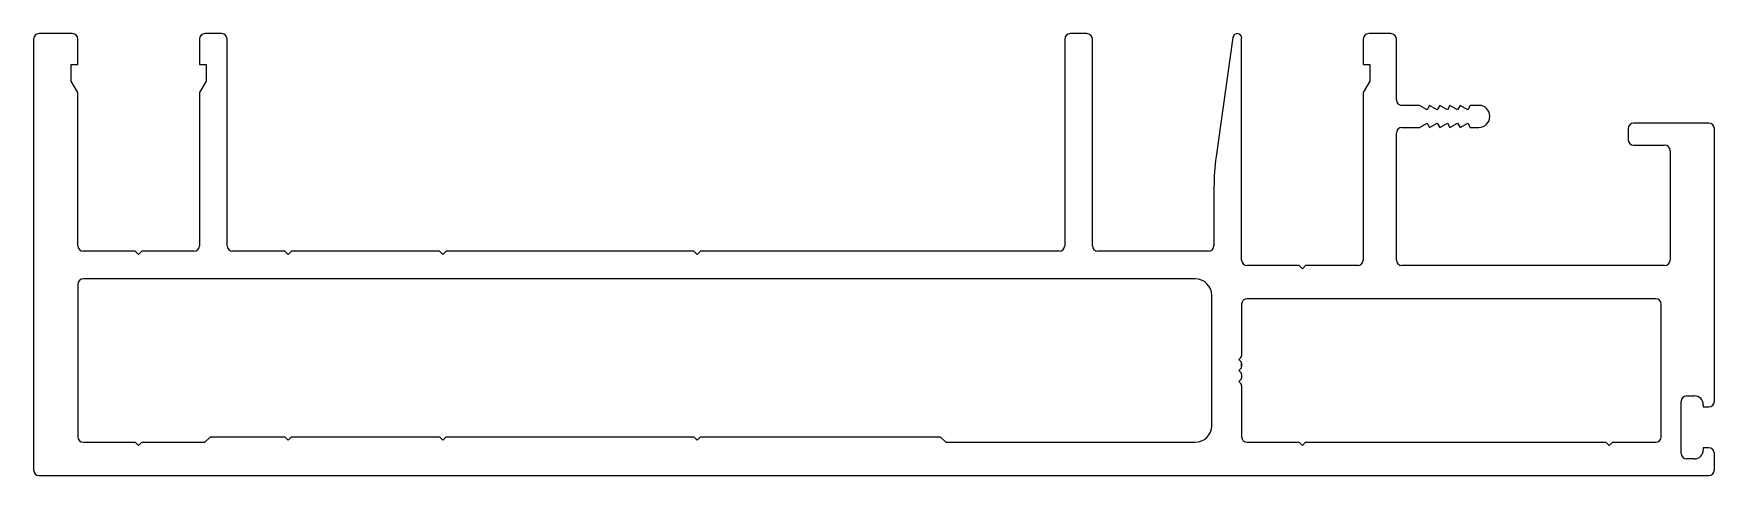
# Model space of a CAD drawing. Extents: x -73 to 79, y 2 to 42.
import ezdxf

# ---------------------------------------------------------------- set-up
doc = ezdxf.new("R2010")
doc.units = 0
doc.layers.add('1', color=7, linetype='CONTINUOUS')
doc.layers.add('ALUM', color=4, linetype='CONTINUOUS')

msp = doc.modelspace()

# ---------------------------------------------------------------- linework, layer by layer
at = {"layer": '1', "color": 7, "linetype": 'CONTINUOUS'}
for p, q in [((36.41, 17.08), (36.41, 12.43)), ((73.86, 17.58), (36.91, 17.58)), ((74.36, 5.08), (74.36, 17.08)), ((36.34, 12.26), (36.17, 12.09)), ((36.41, 12.43), (36.41, 12.43)), ((36.41, 12.43), (36.41, 12.43)), ((36.17, 12.08), (36.34, 11.9)), ((36.34, 11.26), (36.17, 11.09)), ((36.17, 11.08), (36.34, 10.9)), ((36.41, 11.73), (36.41, 11.43)), ((36.41, 11.43), (36.41, 11.73)), ((36.41, 11.73), (36.41, 11.43)), ((36.41, 11.43), (36.41, 11.73)), ((36.41, 11.73), (36.41, 11.43)), ((36.41, 10.73), (36.41, 10.43)), ((36.34, 10.26), (36.17, 10.09)), ((36.17, 10.08), (36.34, 9.9)), ((36.41, 9.73), (36.41, 5.08)), ((36.91, 4.58), (41.6, 4.58)), ((41.6, 4.58), (41.9, 4.29)), ((41.9, 4.29), (42.19, 4.58)), ((42.19, 4.58), (69.36, 4.58)), ((69.36, 4.58), (69.66, 4.28)), ((69.66, 4.28), (69.96, 4.58)), ((69.96, 4.58), (73.86, 4.58))]:
    msp.add_line(p, q, dxfattribs=at)
for centre, radius, start, end in [((36.91, 17.08), 0.5, 90, 180), ((73.86, 17.08), 0.5, 0, 90), ((36.16, 12.43), 0.25, 315, 360), ((36.17, 12.08), 0.008, 135, 225), ((36.17, 11.08), 0.008, 135, 225), ((36.16, 11.73), 0.25, 0, 45), ((36.16, 11.43), 0.25, 315, 360), ((36.16, 10.73), 0.25, 360, 45), ((36.17, 10.08), 0.008, 135, 225), ((36.16, 10.43), 0.25, 315, 360), ((36.16, 9.73), 0.25, 0, 45), ((36.91, 5.08), 0.5, 180, 270), ((73.86, 5.08), 0.5, 270, 0)]:
    msp.add_arc(centre, radius, start, end, dxfattribs=at)
at = {"layer": 'ALUM', "color": 7}
for p, q in [((-72.84, 41.08), (-72.84, 2.08)), ((-69.34, 41.58), (-72.34, 41.58)), ((-68.84, 38.78), (-68.84, 41.08)), ((-57.84, 41.08), (-57.84, 38.78)), ((-55.84, 41.58), (-57.34, 41.58)), ((-55.34, 22.38), (-55.34, 41.08)), ((20.41, 41.08), (20.41, 22.38)), ((22.41, 41.58), (20.91, 41.58)), ((22.91, 22.38), (22.91, 41.08)), ((35.62, 41.24), (34.11, 30.44)), ((36.41, 21.08), (36.41, 41.18)), ((47.41, 41.08), (47.41, 38.78)), ((49.9, 41.58), (47.91, 41.58)), ((50.4, 35.58), (50.4, 41.08)), ((-69.44, 37.28), (-69.44, 38.78)), ((-69.44, 38.78), (-68.84, 38.78)), ((-57.84, 38.78), (-57.24, 38.78)), ((-57.24, 38.78), (-57.24, 37.28)), ((47.41, 38.78), (48.01, 38.78)), ((48.01, 38.78), (48.01, 37.28)), ((-68.84, 36.24), (-69.44, 37.28)), ((-57.24, 37.28), (-57.84, 36.24)), ((48.01, 37.28), (47.41, 36.24)), ((-68.84, 22.38), (-68.84, 36.24)), ((-57.84, 36.24), (-57.84, 22.38)), ((47.41, 36.24), (47.41, 21.08)), ((52.49, 35.08), (50.9, 35.08)), ((53.18, 34.68), (52.49, 35.08)), ((53.41, 35.08), (53.18, 34.68)), ((54.1, 34.68), (53.41, 35.08)), ((54.33, 35.08), (54.1, 34.68)), ((55.02, 34.68), (54.33, 35.08)), ((55.25, 35.08), (55.02, 34.68)), ((55.94, 34.68), (55.25, 35.08)), ((56.17, 35.08), (55.94, 34.68)), ((56.86, 34.68), (56.17, 35.08)), ((57.09, 35.08), (56.86, 34.68)), ((57.86, 35.08), (57.09, 35.08)), ((52.49, 33.08), (53.18, 33.48)), ((53.18, 33.48), (53.41, 33.08)), ((53.41, 33.08), (54.1, 33.48)), ((54.1, 33.48), (54.33, 33.08)), ((54.33, 33.08), (55.02, 33.48)), ((55.02, 33.48), (55.25, 33.08)), ((55.25, 33.08), (55.94, 33.48)), ((55.94, 33.48), (56.17, 33.08)), ((56.17, 33.08), (56.86, 33.48)), ((56.86, 33.48), (57.09, 33.08)), ((78.66, 33.48), (71.86, 33.48)), ((50.4, 21.08), (50.4, 32.58)), ((50.9, 33.08), (52.49, 33.08)), ((57.09, 33.08), (57.86, 33.08)), ((71.36, 32.98), (71.36, 31.98)), ((79.16, 8.28), (79.16, 32.98)), ((71.86, 31.48), (74.66, 31.48)), ((75.16, 30.98), (75.16, 21.08)), ((33.91, 27.66), (33.91, 22.38)), ((-63.64, 21.88), (-68.34, 21.88)), ((-63.34, 21.58), (-63.64, 21.88)), ((-63.04, 21.88), (-63.34, 21.58)), ((-58.34, 21.88), (-63.04, 21.88)), ((-50.13, 21.88), (-54.84, 21.88)), ((-49.83, 21.58), (-50.13, 21.88)), ((-49.53, 21.88), (-49.83, 21.58)), ((-36.14, 21.88), (-49.53, 21.88)), ((-35.84, 21.58), (-36.14, 21.88)), ((-35.54, 21.88), (-35.84, 21.58)), ((-13.14, 21.88), (-35.54, 21.88)), ((-12.84, 21.58), (-13.14, 21.88)), ((-12.54, 21.88), (-12.84, 21.58)), ((19.91, 21.88), (-12.54, 21.88)), ((33.41, 21.88), (23.41, 21.88)), ((41.6, 20.58), (36.91, 20.58)), ((41.9, 20.28), (41.6, 20.58)), ((42.2, 20.58), (41.9, 20.28)), ((46.91, 20.58), (42.2, 20.58)), ((74.66, 20.58), (50.9, 20.58)), ((-68.84, 18.88), (-68.84, 5.08)), ((32.21, 19.38), (-68.34, 19.38)), ((33.71, 6.08), (33.71, 17.88)), ((76.16, 3.58), (76.16, 8.28)), ((76.66, 8.78), (77.36, 8.78)), ((78.16, 7.98), (78.16, 7.78)), ((78.16, 7.78), (78.66, 7.78)), ((-68.34, 4.58), (-63.64, 4.58)), ((-63.64, 4.58), (-63.34, 4.28)), ((-63.34, 4.28), (-63.04, 4.58)), ((-63.04, 4.58), (-57.34, 4.58)), ((-57.34, 4.58), (-56.84, 5.08)), ((-56.84, 5.08), (-50.13, 5.08)), ((-50.13, 5.08), (-49.83, 4.78)), ((-49.83, 4.78), (-49.53, 5.08)), ((-49.53, 5.08), (-36.14, 5.08)), ((-36.14, 5.08), (-35.84, 4.78)), ((-35.84, 4.78), (-35.54, 5.08)), ((-35.54, 5.08), (-13.14, 5.08)), ((-13.14, 5.08), (-12.84, 4.78)), ((-12.84, 4.78), (-12.54, 5.08)), ((-12.54, 5.08), (9.16, 5.08)), ((9.16, 5.08), (9.66, 4.58)), ((9.66, 4.58), (32.21, 4.58)), ((77.36, 3.08), (76.66, 3.08)), ((78.66, 4.08), (78.16, 4.08)), ((78.16, 4.08), (78.16, 3.88)), ((79.16, 2.08), (79.16, 3.58)), ((-72.34, 1.58), (78.66, 1.58))]:
    msp.add_line(p, q, dxfattribs=at)
for centre, radius, start, end in [((-72.34, 41.08), 0.5, 90, 180), ((-69.34, 41.08), 0.5, 0, 90), ((-57.34, 41.08), 0.5, 90, 180), ((-55.84, 41.08), 0.5, 360, 90), ((20.91, 41.08), 0.5, 90, 180), ((22.41, 41.08), 0.5, 0, 90), ((36.02, 41.18), 0.397, 359.6568, 171.6568), ((47.91, 41.08), 0.5, 90, 180), ((49.9, 41.08), 0.5, 0, 90), ((50.9, 35.58), 0.5, 180, 270), ((57.86, 34.08), 1, 270, 90), ((71.86, 32.98), 0.5, 90, 180), ((78.66, 32.98), 0.5, 360, 90), ((50.9, 32.58), 0.5, 90, 180), ((71.86, 31.98), 0.5, 180, 270), ((53.91, 27.66), 20, 172.0116, 180), ((74.66, 30.98), 0.5, 0, 90), ((-68.34, 22.38), 0.5, 180, 270), ((-58.34, 22.38), 0.5, 270, 360), ((-54.84, 22.38), 0.5, 180, 270), ((19.91, 22.38), 0.5, 270, 0), ((23.41, 22.38), 0.5, 180, 270), ((33.41, 22.38), 0.5, 270, 360), ((36.91, 21.08), 0.5, 180, 270), ((46.91, 21.08), 0.5, 270, 0), ((50.9, 21.08), 0.5, 180, 270), ((74.66, 21.08), 0.5, 270, 0), ((-68.34, 18.88), 0.5, 90, 180), ((32.21, 17.88), 1.5, 360, 90), ((76.66, 8.28), 0.5, 90, 180), ((77.36, 7.98), 0.8, 0.1596, 90.1594), ((78.66, 8.28), 0.5, 270, 0), ((32.21, 6.08), 1.5, 270, 0), ((-68.34, 5.08), 0.5, 180, 270), ((76.66, 3.58), 0.5, 180, 270), ((77.36, 3.88), 0.8, 270.1594, 359.8404), ((78.66, 3.58), 0.5, 360, 90), ((-72.34, 2.08), 0.5, 180, 270), ((78.66, 2.08), 0.5, 270, 360)]:
    msp.add_arc(centre, radius, start, end, dxfattribs=at)

doc.saveas('drawing.dxf')
